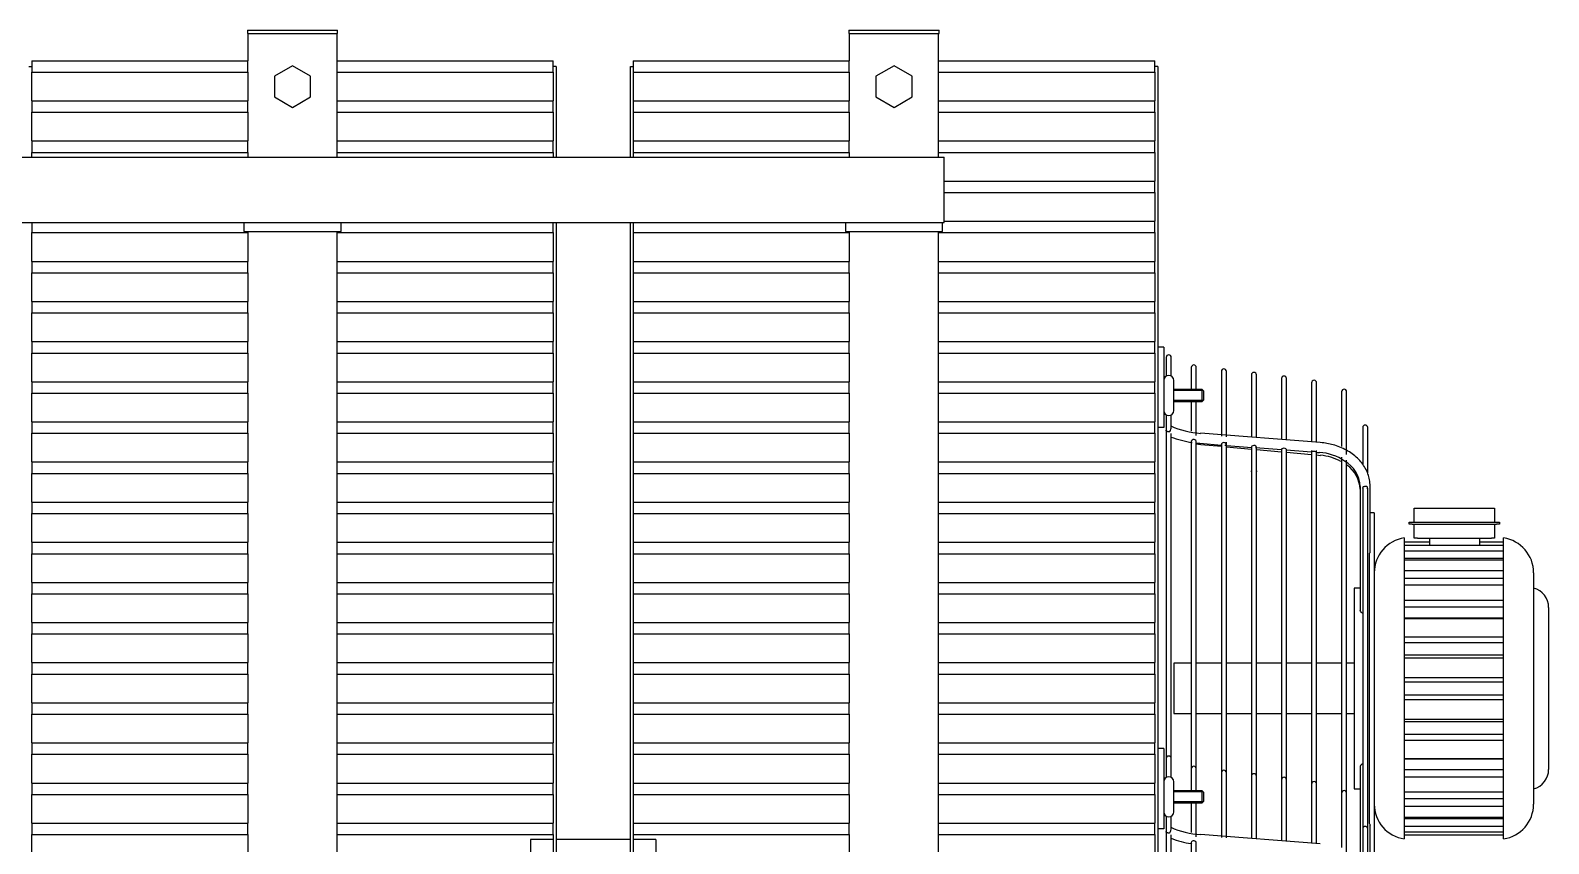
# Model space of a CAD drawing. Header units: millimetres. Extents: x 89978 to 501025, y -351975 to 835730.
# Drawn here: x 141542 to 143056, y -209803 to -208992 of the extents above; entities that cross this region are included whole.
import ezdxf

# ---------------------------------------------------------------- set-up
doc = ezdxf.new("R2010")
doc.units = ezdxf.units.MM
doc.header["$LTSCALE"] = 150
doc.layers.add('------00 Switch Gear_154kV', color=4, linetype='Continuous')

# ---------------------------------------------------------------- blocks, each defined once
blk = doc.blocks.new('X-1F-PLAN$0$top tr')
at = {"layer": '------00 Switch Gear_154kV', "linetype": 'Continuous'}
for p, q in [((319213, 111369.9), (319213, 112929.9)), ((319739, 112929.9), (319739, 111525.4)), ((319813, 111525.4), (319813, 112929.9)), ((319174.5, 112636.1), (319174.5, 112143.1)), ((319179.5, 112143.5), (319179.5, 112636.3)), ((319199.5, 112643.9), (319199.5, 112135.8)), ((319204.5, 112135.5), (319204.5, 112644.6)), ((319001, 112188.6), (319001, 112126.3)), ((318997, 111814.9), (318997, 112164.9)), ((319003.5, 112175.1), (319003.5, 112129.9)), ((319008.5, 112129.9), (319008.5, 112167.3)), ((319011, 112067.9), (319011, 112163.9)), ((319024.5, 112156.6), (319024.5, 112094.2)), ((319216, 112135.6), (319216, 112164.2)), ((319431.5, 112164.2), (319431.5, 112135.6)), ((319520.6, 112135.6), (319520.6, 112164.2)), ((319713.5, 112140.4), (319713.5, 112164.2)), ((319736, 112164.2), (319736, 112135.6)), ((319816, 112135.6), (319816, 112164.2)), ((319838.5, 112140.4), (319838.5, 112164.2)), ((320031.5, 112164.2), (320031.5, 112135.6)), ((320120.6, 112135.6), (320120.6, 112164.2)), ((320336, 112164.2), (320336, 112135.6)), ((318868, 112139.9), (318868, 111839.9)), ((318967, 112135.9), (318868, 112135.9)), ((318967, 111839.9), (318967, 112139.9)), ((319029.5, 112094.2), (319029.5, 112148.6)), ((319050.8, 112144.8), (319170.2, 112135.6)), ((319054.5, 112144.5), (319054.5, 112085.3)), ((319059.5, 112085.3), (319059.5, 112144.1)), ((319084.5, 112142.2), (319084.5, 112081)), ((319089.5, 112081), (319089.5, 112141.8)), ((319114.5, 112139.9), (319114.5, 112077.4)), ((319119.5, 112077.4), (319119.5, 112139.5)), ((319144.5, 112139), (319144.5, 112073.9)), ((319149.5, 112073.9), (319149.5, 112138.5)), ((319174.5, 112137.9), (319174.5, 112103.9)), ((319204.5, 112133.6), (319204.5, 112136.2)), ((319204.5, 112133.3), (319204.5, 112135.5)), ((319262.7, 112135.6), (319216, 112135.6)), ((319216, 112135.6), (319216, 112124.2)), ((319431.5, 112135.6), (319262.7, 112135.6)), ((319431.5, 112135.6), (319431.5, 112124.2)), ((319520.6, 112135.6), (319520.6, 112124.2)), ((319689.4, 112135.6), (319520.6, 112135.6)), ((319736.1, 112135.6), (319689.4, 112135.6)), ((319713.5, 112140.4), (319736, 112140.4)), ((319736.1, 112124.2), (319736.1, 112135.6)), ((319739, 112140.4), (319813, 112140.4)), ((319816, 112140.4), (319838.5, 112140.4)), ((319862.7, 112135.6), (319816, 112135.6)), ((319816, 112135.6), (319816, 112124.2)), ((320031.5, 112135.6), (319862.7, 112135.6)), ((320031.5, 112135.6), (320031.5, 112124.2)), ((320120.6, 112135.6), (320120.6, 112124.2)), ((320289.4, 112135.6), (320120.6, 112135.6)), ((320336.1, 112135.6), (320289.4, 112135.6)), ((320336.1, 112124.2), (320336.1, 112135.6)), ((318967, 112132.9), (318868, 112132.9)), ((318967, 112127.2), (318868, 112127.2)), ((318868, 112119.9), (318967, 112119.9)), ((319002, 111855.5), (319002, 112124.4)), ((319003.5, 112129.9), (319003.5, 111790.3)), ((319008.5, 111790.3), (319008.5, 112129.9)), ((319179.5, 112103.9), (319179.5, 112133.4)), ((319199.6, 112129.4), (319199.6, 112117.2)), ((319204.5, 112131.9), (319204.5, 112133.3)), ((319204.5, 112117.2), (319204.5, 112132.6)), ((319204.5, 112130.2), (319204.5, 112131.9)), ((319207, 112049.9), (319207, 112129.9)), ((319207, 112129.9), (319213, 112129.9)), ((319262.7, 112124.2), (319216, 112124.2)), ((319216, 112095.6), (319216, 112124.2)), ((319431.5, 112124.2), (319262.7, 112124.2)), ((319431.5, 112124.2), (319431.5, 112095.6)), ((319689.4, 112124.2), (319520.6, 112124.2)), ((319520.6, 112095.6), (319520.6, 112124.2)), ((319736.1, 112124.2), (319689.4, 112124.2)), ((319736, 112124.2), (319736, 112095.6)), ((319862.7, 112124.2), (319816, 112124.2)), ((319816, 112095.6), (319816, 112124.2)), ((320031.5, 112124.2), (319862.7, 112124.2)), ((320031.5, 112124.2), (320031.5, 112095.6)), ((320289.4, 112124.2), (320120.6, 112124.2)), ((320120.6, 112095.6), (320120.6, 112124.2)), ((320336.1, 112124.2), (320289.4, 112124.2)), ((320336, 112124.2), (320336, 112095.6)), ((318838, 111874.6), (318838, 112105.3)), ((318967, 112118.2), (318868, 112118.2)), ((318967, 112107.4), (318868, 112107.4)), ((319197, 112112.9), (319197, 112082.9)), ((318868, 112100), (318967, 112100)), ((318967, 112093.1), (318868, 112093.1)), ((319017, 112089.9), (319011, 112089.9)), ((319017, 111889.9), (319017, 112089.9)), ((319024.5, 112094.2), (319024.5, 111762.5)), ((319029.5, 111759.5), (319029.5, 112094.2)), ((319168.8, 112103.9), (319167, 112102.2)), ((319167, 112102.2), (319167, 112093.7)), ((319167, 112093.7), (319168.8, 112091.9)), ((319167.7, 112102.9), (319197, 112102.9)), ((319167.7, 112093), (319197, 112093)), ((319168.8, 112103.9), (319168.8, 112091.9)), ((319197, 112103.9), (319168.8, 112103.9)), ((319168.8, 112091.9), (319197, 112091.9)), ((319174.5, 112091.9), (319174.5, 112070)), ((319179.5, 112070), (319179.5, 112091.9)), ((319262.7, 112095.6), (319216, 112095.6)), ((319216, 112095.6), (319216, 112084.2)), ((319431.5, 112095.6), (319262.7, 112095.6)), ((319431.5, 112095.6), (319431.5, 112084.2)), ((319520.6, 112095.6), (319520.6, 112084.2)), ((319689.4, 112095.6), (319520.6, 112095.6)), ((319736.1, 112095.6), (319689.4, 112095.6)), ((319736.1, 112084.2), (319736.1, 112095.6)), ((319862.7, 112095.6), (319816, 112095.6)), ((319816, 112095.6), (319816, 112084.2)), ((320031.5, 112095.6), (319862.7, 112095.6)), ((320031.5, 112095.6), (320031.5, 112084.2)), ((320120.6, 112095.6), (320120.6, 112084.2)), ((320289.4, 112095.6), (320120.6, 112095.6)), ((320336.1, 112095.6), (320289.4, 112095.6)), ((320336.1, 112084.2), (320336.1, 112095.6)), ((318967, 112078), (318868, 112078)), ((319054.5, 112085.3), (319054.5, 111752.9)), ((319059.5, 111752.7), (319059.5, 112085.3)), ((319084.5, 112081), (319084.5, 111751.4)), ((319089.5, 111751), (319089.5, 112081)), ((319114.5, 112077.4), (319114.5, 111748.9)), ((319119.5, 111748.6), (319119.5, 112077.4)), ((319199.5, 112078.6), (319199.5, 112059.9)), ((319204.5, 112059.9), (319204.5, 112078.6)), ((319262.7, 112084.2), (319216, 112084.2)), ((319216, 112055.6), (319216, 112084.2)), ((319431.5, 112084.2), (319262.7, 112084.2)), ((319431.5, 112084.2), (319431.5, 112055.6)), ((319689.4, 112084.2), (319520.6, 112084.2)), ((319520.6, 112055.6), (319520.6, 112084.2)), ((319736.1, 112084.2), (319689.4, 112084.2)), ((319736, 112084.2), (319736, 112055.6)), ((319862.7, 112084.2), (319816, 112084.2)), ((319816, 112055.6), (319816, 112084.2)), ((320031.5, 112084.2), (319862.7, 112084.2)), ((320031.5, 112084.2), (320031.5, 112055.6)), ((320289.4, 112084.2), (320120.6, 112084.2)), ((320120.6, 112055.6), (320120.6, 112084.2)), ((320336.1, 112084.2), (320289.4, 112084.2)), ((320336, 112084.2), (320336, 112055.6)), ((318823, 111909.3), (318823, 112070.6)), ((318868, 112071.1), (318967, 112071.1)), ((318967, 112060), (318868, 112060)), ((318967, 112059.7), (318868, 112059.7)), ((319144.5, 112073.9), (319144.5, 111744.6)), ((319149.5, 111746.3), (319149.5, 112073.9)), ((319174.5, 112070), (319174.5, 111743.1)), ((319179.5, 111743.5), (319179.5, 112070)), ((319199.5, 112059.9), (319199.5, 111735.8)), ((319204.5, 111735.5), (319204.5, 112059.9)), ((319207, 112049.9), (319213, 112049.9)), ((319262.7, 112055.6), (319216, 112055.6)), ((319216, 112055.6), (319216, 112044.2)), ((319262.7, 112044.2), (319216, 112044.2)), ((319216, 112015.6), (319216, 112044.2)), ((319431.5, 112055.6), (319262.7, 112055.6)), ((319431.5, 112044.2), (319262.7, 112044.2)), ((319431.5, 112055.6), (319431.5, 112044.2)), ((319431.5, 112044.2), (319431.5, 112015.6)), ((319520.6, 112055.6), (319520.6, 112044.2)), ((319689.4, 112055.6), (319520.6, 112055.6)), ((319689.4, 112044.2), (319520.6, 112044.2)), ((319520.6, 112015.6), (319520.6, 112044.2)), ((319736.1, 112055.6), (319689.4, 112055.6)), ((319736.1, 112044.2), (319689.4, 112044.2)), ((319736, 112044.2), (319736, 112015.6)), ((319736.1, 112044.2), (319736.1, 112055.6)), ((319862.7, 112055.6), (319816, 112055.6)), ((319816, 112055.6), (319816, 112044.2)), ((319862.7, 112044.2), (319816, 112044.2)), ((319816, 112015.6), (319816, 112044.2)), ((320031.5, 112055.6), (319862.7, 112055.6)), ((320031.5, 112044.2), (319862.7, 112044.2)), ((320031.5, 112055.6), (320031.5, 112044.2)), ((320031.5, 112044.2), (320031.5, 112015.6)), ((320120.6, 112055.6), (320120.6, 112044.2)), ((320289.4, 112055.6), (320120.6, 112055.6)), ((320289.4, 112044.2), (320120.6, 112044.2)), ((320120.6, 112015.6), (320120.6, 112044.2)), ((320336.1, 112055.6), (320289.4, 112055.6)), ((320336.1, 112044.2), (320289.4, 112044.2)), ((320336, 112044.2), (320336, 112015.6)), ((320336.1, 112044.2), (320336.1, 112055.6)), ((318967, 112041.5), (318868, 112041.5)), ((318868, 112035.7), (318967, 112035.7)), ((318967, 112023), (318868, 112023)), ((318967, 112020.6), (318868, 112020.6)), ((319024.5, 112014.9), (319017, 112014.9)), ((319054.5, 112014.9), (319029.5, 112014.9)), ((319084.5, 112014.9), (319059.5, 112014.9)), ((319114.5, 112014.9), (319089.5, 112014.9)), ((319144.5, 112014.9), (319119.5, 112014.9)), ((319174.5, 112014.9), (319149.5, 112014.9)), ((319197, 112014.9), (319179.5, 112014.9)), ((319197, 111964.9), (319197, 112014.9)), ((319262.7, 112015.6), (319216, 112015.6)), ((319216, 112015.6), (319216, 112004.2)), ((319431.5, 112015.6), (319262.7, 112015.6)), ((319431.5, 112015.6), (319431.5, 112004.2)), ((319520.6, 112015.6), (319520.6, 112004.2)), ((319689.4, 112015.6), (319520.6, 112015.6)), ((319736.1, 112015.6), (319689.4, 112015.6)), ((319736.1, 112004.2), (319736.1, 112015.6)), ((319862.7, 112015.6), (319816, 112015.6)), ((319816, 112015.6), (319816, 112004.2)), ((320031.5, 112015.6), (319862.7, 112015.6)), ((320031.5, 112015.6), (320031.5, 112004.2)), ((320120.6, 112015.6), (320120.6, 112004.2)), ((320289.4, 112015.6), (320120.6, 112015.6)), ((320336.1, 112015.6), (320289.4, 112015.6)), ((320336.1, 112004.2), (320336.1, 112015.6)), ((318967, 112000.8), (318868, 112000.8)), ((319262.7, 112004.2), (319216, 112004.2)), ((319216, 111975.6), (319216, 112004.2)), ((319431.5, 112004.2), (319262.7, 112004.2)), ((319431.5, 112004.2), (319431.5, 111975.6)), ((319689.4, 112004.2), (319520.6, 112004.2)), ((319520.6, 111975.6), (319520.6, 112004.2)), ((319736.1, 112004.2), (319689.4, 112004.2)), ((319736, 112004.2), (319736, 111975.6)), ((319862.7, 112004.2), (319816, 112004.2)), ((319816, 111975.6), (319816, 112004.2)), ((320031.5, 112004.2), (319862.7, 112004.2)), ((320031.5, 112004.2), (320031.5, 111975.6)), ((320289.4, 112004.2), (320120.6, 112004.2)), ((320120.6, 111975.6), (320120.6, 112004.2)), ((320336.1, 112004.2), (320289.4, 112004.2)), ((320336, 112004.2), (320336, 111975.6)), ((318868, 111996.6), (318967, 111996.6)), ((318967, 111983.3), (318868, 111983.3)), ((318967, 111979.1), (318868, 111979.1)), ((319262.7, 111975.6), (319216, 111975.6)), ((319216, 111975.6), (319216, 111964.2)), ((319431.5, 111975.6), (319262.7, 111975.6)), ((319431.5, 111975.6), (319431.5, 111964.2)), ((319520.6, 111975.6), (319520.6, 111964.2)), ((319689.4, 111975.6), (319520.6, 111975.6)), ((319736.1, 111975.6), (319689.4, 111975.6)), ((319736.1, 111964.2), (319736.1, 111975.6)), ((319862.7, 111975.6), (319816, 111975.6)), ((319816, 111975.6), (319816, 111964.2)), ((320031.5, 111975.6), (319862.7, 111975.6)), ((320031.5, 111975.6), (320031.5, 111964.2)), ((320120.6, 111975.6), (320120.6, 111964.2)), ((320289.4, 111975.6), (320120.6, 111975.6)), ((320336.1, 111975.6), (320289.4, 111975.6)), ((320336.1, 111964.2), (320336.1, 111975.6)), ((318967, 111959.3), (318868, 111959.3)), ((318868, 111956.9), (318967, 111956.9)), ((319017, 111964.9), (319024.5, 111964.9)), ((319029.5, 111964.9), (319054.5, 111964.9)), ((319059.5, 111964.9), (319084.5, 111964.9)), ((319089.5, 111964.9), (319114.5, 111964.9)), ((319119.5, 111964.9), (319144.5, 111964.9)), ((319149.5, 111964.9), (319174.5, 111964.9)), ((319179.5, 111964.9), (319197, 111964.9)), ((319262.7, 111964.2), (319216, 111964.2)), ((319216, 111935.6), (319216, 111964.2)), ((319431.5, 111964.2), (319262.7, 111964.2)), ((319431.5, 111964.2), (319431.5, 111935.6)), ((319689.4, 111964.2), (319520.6, 111964.2)), ((319520.6, 111935.6), (319520.6, 111964.2)), ((319736.1, 111964.2), (319689.4, 111964.2)), ((319736, 111964.2), (319736, 111935.6)), ((319862.7, 111964.2), (319816, 111964.2)), ((319816, 111935.6), (319816, 111964.2)), ((320031.5, 111964.2), (319862.7, 111964.2)), ((320031.5, 111964.2), (320031.5, 111935.6)), ((320289.4, 111964.2), (320120.6, 111964.2)), ((320120.6, 111935.6), (320120.6, 111964.2)), ((320336.1, 111964.2), (320289.4, 111964.2)), ((320336, 111964.2), (320336, 111935.6)), ((318967, 111944.2), (318868, 111944.2)), ((318967, 111938.4), (318868, 111938.4)), ((319262.7, 111935.6), (319216, 111935.6)), ((319216, 111935.6), (319216, 111924.2)), ((319262.7, 111924.2), (319216, 111924.2)), ((319216, 111895.6), (319216, 111924.2)), ((319431.5, 111935.6), (319262.7, 111935.6)), ((319431.5, 111924.2), (319262.7, 111924.2)), ((319431.5, 111935.6), (319431.5, 111924.2)), ((319431.5, 111924.2), (319431.5, 111895.6)), ((319520.6, 111935.6), (319520.6, 111924.2)), ((319689.4, 111935.6), (319520.6, 111935.6)), ((319689.4, 111924.2), (319520.6, 111924.2)), ((319520.6, 111895.6), (319520.6, 111924.2)), ((319736.1, 111935.6), (319689.4, 111935.6)), ((319736.1, 111924.2), (319689.4, 111924.2)), ((319736, 111924.2), (319736, 111895.6)), ((319736.1, 111924.2), (319736.1, 111935.6)), ((319862.7, 111935.6), (319816, 111935.6)), ((319816, 111935.6), (319816, 111924.2)), ((319862.7, 111924.2), (319816, 111924.2)), ((319816, 111895.6), (319816, 111924.2)), ((320031.5, 111935.6), (319862.7, 111935.6)), ((320031.5, 111924.2), (319862.7, 111924.2)), ((320031.5, 111935.6), (320031.5, 111924.2)), ((320031.5, 111924.2), (320031.5, 111895.6)), ((320120.6, 111935.6), (320120.6, 111924.2)), ((320289.4, 111935.6), (320120.6, 111935.6)), ((320289.4, 111924.2), (320120.6, 111924.2)), ((320120.6, 111895.6), (320120.6, 111924.2)), ((320336.1, 111935.6), (320289.4, 111935.6)), ((320336.1, 111924.2), (320289.4, 111924.2)), ((320336, 111924.2), (320336, 111895.6)), ((320336.1, 111924.2), (320336.1, 111935.6)), ((318967, 111920.2), (318868, 111920.2)), ((318868, 111919.9), (318967, 111919.9)), ((318967, 111908.7), (318868, 111908.7)), ((319011, 111788.6), (319011, 111912)), ((318967, 111901.9), (318868, 111901.9)), ((319262.7, 111895.6), (319216, 111895.6)), ((319216, 111895.6), (319216, 111884.2)), ((319431.5, 111895.6), (319262.7, 111895.6)), ((319431.5, 111895.6), (319431.5, 111884.2)), ((319520.6, 111895.6), (319520.6, 111884.2)), ((319689.4, 111895.6), (319520.6, 111895.6)), ((319736.1, 111895.6), (319689.4, 111895.6)), ((319736.1, 111884.2), (319736.1, 111895.6)), ((319862.7, 111895.6), (319816, 111895.6)), ((319816, 111895.6), (319816, 111884.2)), ((320031.5, 111895.6), (319862.7, 111895.6)), ((320031.5, 111895.6), (320031.5, 111884.2)), ((320120.6, 111895.6), (320120.6, 111884.2)), ((320289.4, 111895.6), (320120.6, 111895.6)), ((320336.1, 111895.6), (320289.4, 111895.6)), ((320336.1, 111884.2), (320336.1, 111895.6)), ((318967, 111886.8), (318868, 111886.8)), ((318967, 111879.9), (318868, 111879.9)), ((319011, 111889.9), (319017, 111889.9)), ((319262.7, 111884.2), (319216, 111884.2)), ((319216, 111855.6), (319216, 111884.2)), ((319431.5, 111884.2), (319262.7, 111884.2)), ((319431.5, 111884.2), (319431.5, 111855.6)), ((319689.4, 111884.2), (319520.6, 111884.2)), ((319520.6, 111855.6), (319520.6, 111884.2)), ((319736.1, 111884.2), (319689.4, 111884.2)), ((319736, 111884.2), (319736, 111855.6)), ((319862.7, 111884.2), (319816, 111884.2)), ((319816, 111855.6), (319816, 111884.2)), ((320031.5, 111884.2), (319862.7, 111884.2)), ((320031.5, 111884.2), (320031.5, 111855.6)), ((320289.4, 111884.2), (320120.6, 111884.2)), ((320120.6, 111855.6), (320120.6, 111884.2)), ((320336.1, 111884.2), (320289.4, 111884.2)), ((320336, 111884.2), (320336, 111855.6)), ((318967, 111872.5), (318868, 111872.5)), ((318967, 111861.7), (318868, 111861.7)), ((318967, 111860), (318868, 111860)), ((318967, 111852.7), (318868, 111852.7)), ((318967, 111847), (318868, 111847)), ((318892, 111840.2), (318892, 111847)), ((318942, 111840.2), (318942, 111847)), ((319001, 111853.6), (319001, 111788.6)), ((319262.7, 111855.6), (319216, 111855.6)), ((319216, 111855.6), (319216, 111844.2)), ((319431.5, 111855.6), (319262.7, 111855.6)), ((319431.5, 111855.6), (319431.5, 111844.2)), ((319520.6, 111855.6), (319520.6, 111844.2)), ((319689.4, 111855.6), (319520.6, 111855.6)), ((319736.1, 111855.6), (319689.4, 111855.6)), ((319736.1, 111844.2), (319736.1, 111855.6)), ((319862.7, 111855.6), (319816, 111855.6)), ((319816, 111855.6), (319816, 111844.2)), ((320031.5, 111855.6), (319862.7, 111855.6)), ((320031.5, 111855.6), (320031.5, 111844.2)), ((320120.6, 111855.6), (320120.6, 111844.2)), ((320289.4, 111855.6), (320120.6, 111855.6)), ((320336.1, 111855.6), (320289.4, 111855.6)), ((320336.1, 111844.2), (320336.1, 111855.6)), ((318892, 111843.9), (318868, 111843.9)), ((318877, 111826.2), (318877, 111840.2)), ((318877, 111840.2), (318880, 111840.2)), ((318954, 111840.2), (318880, 111840.2)), ((318967, 111843.9), (318942, 111843.9)), ((318954, 111840.2), (318957, 111840.2)), ((318957, 111840.2), (318957, 111826.2)), ((319262.7, 111844.2), (319216, 111844.2)), ((319216, 111815.6), (319216, 111844.2)), ((319431.5, 111844.2), (319262.7, 111844.2)), ((319431.5, 111844.2), (319431.5, 111815.6)), ((319689.4, 111844.2), (319520.6, 111844.2)), ((319520.6, 111815.6), (319520.6, 111844.2)), ((319736.1, 111844.2), (319689.4, 111844.2)), ((319736, 111844.2), (319736, 111815.6)), ((319862.7, 111844.2), (319816, 111844.2)), ((319816, 111815.6), (319816, 111844.2)), ((320031.5, 111844.2), (319862.7, 111844.2)), ((320031.5, 111844.2), (320031.5, 111815.6)), ((320289.4, 111844.2), (320120.6, 111844.2)), ((320120.6, 111815.6), (320120.6, 111844.2)), ((320336.1, 111844.2), (320289.4, 111844.2)), ((320336, 111844.2), (320336, 111815.6)), ((318872, 111824.2), (318872, 111826.2)), ((318872, 111826.2), (318875, 111826.2)), ((318875, 111824.2), (318872, 111824.2)), ((318959, 111826.2), (318875, 111826.2)), ((318959, 111824.2), (318875, 111824.2)), ((318877, 111810.2), (318877, 111824.2)), ((318957, 111824.2), (318957, 111810.2)), ((318959, 111826.2), (318962, 111826.2)), ((318962, 111824.2), (318959, 111824.2)), ((318962, 111826.2), (318962, 111824.2)), ((318880, 111810.2), (318877, 111810.2)), ((318954, 111810.2), (318880, 111810.2)), ((318957, 111810.2), (318954, 111810.2)), ((318997, 111814.9), (319001, 111814.9)), ((319262.7, 111815.6), (319216, 111815.6)), ((319216, 111815.6), (319216, 111804.2)), ((319262.7, 111804.2), (319216, 111804.2)), ((319216, 111775.6), (319216, 111804.2)), ((319431.5, 111815.6), (319262.7, 111815.6)), ((319431.5, 111804.2), (319262.7, 111804.2)), ((319431.5, 111815.6), (319431.5, 111804.2)), ((319431.5, 111804.2), (319431.5, 111775.6)), ((319520.6, 111815.6), (319520.6, 111804.2)), ((319689.4, 111815.6), (319520.6, 111815.6)), ((319689.4, 111804.2), (319520.6, 111804.2)), ((319520.6, 111775.6), (319520.6, 111804.2)), ((319736.1, 111815.6), (319689.4, 111815.6)), ((319736.1, 111804.2), (319689.4, 111804.2)), ((319736, 111804.2), (319736, 111775.6)), ((319736.1, 111804.2), (319736.1, 111815.6)), ((319862.7, 111815.6), (319816, 111815.6)), ((319816, 111815.6), (319816, 111804.2)), ((319862.7, 111804.2), (319816, 111804.2)), ((319816, 111775.6), (319816, 111804.2)), ((320031.5, 111815.6), (319862.7, 111815.6)), ((320031.5, 111804.2), (319862.7, 111804.2)), ((320031.5, 111815.6), (320031.5, 111804.2)), ((320031.5, 111804.2), (320031.5, 111775.6)), ((320120.6, 111815.6), (320120.6, 111804.2)), ((320289.4, 111815.6), (320120.6, 111815.6)), ((320289.4, 111804.2), (320120.6, 111804.2)), ((320120.6, 111775.6), (320120.6, 111804.2)), ((320336.1, 111815.6), (320289.4, 111815.6)), ((320336.1, 111804.2), (320289.4, 111804.2)), ((320336, 111804.2), (320336, 111775.6)), ((320336.1, 111804.2), (320336.1, 111815.6)), ((319003.5, 111775.1), (319003.5, 111729.9)), ((319113.9, 111773.7), (319114.5, 111773.7)), ((319119.5, 111773.7), (319120.2, 111773.7)), ((319262.7, 111775.6), (319216, 111775.6)), ((319216, 111775.6), (319216, 111764.2)), ((319431.5, 111775.6), (319262.7, 111775.6)), ((319431.5, 111775.6), (319431.5, 111764.2)), ((319520.6, 111775.6), (319520.6, 111764.2)), ((319689.4, 111775.6), (319520.6, 111775.6)), ((319736.1, 111775.6), (319689.4, 111775.6)), ((319736.1, 111764.2), (319736.1, 111775.6)), ((319862.7, 111775.6), (319816, 111775.6)), ((319816, 111775.6), (319816, 111764.2)), ((320031.5, 111775.6), (319862.7, 111775.6)), ((320031.5, 111775.6), (320031.5, 111764.2)), ((320120.6, 111775.6), (320120.6, 111764.2)), ((320289.4, 111775.6), (320120.6, 111775.6)), ((320336.1, 111775.6), (320289.4, 111775.6)), ((320336.1, 111764.2), (320336.1, 111775.6)), ((319008.5, 111729.9), (319008.5, 111766.8)), ((319024.5, 111756.6), (319024.5, 111694.2)), ((319054.5, 111757.2), (319050.7, 111757.6)), ((319084.5, 111754.5), (319059.5, 111756.8)), ((319262.7, 111764.2), (319216, 111764.2)), ((319216, 111735.6), (319216, 111764.2)), ((319431.5, 111764.2), (319262.7, 111764.2)), ((319431.5, 111764.2), (319431.5, 111735.6)), ((319689.4, 111764.2), (319520.6, 111764.2)), ((319520.6, 111735.6), (319520.6, 111764.2)), ((319736.1, 111764.2), (319689.4, 111764.2)), ((319736, 111764.2), (319736, 111735.6)), ((319862.7, 111764.2), (319816, 111764.2)), ((319816, 111735.6), (319816, 111764.2)), ((320031.5, 111764.2), (319862.7, 111764.2)), ((320031.5, 111764.2), (320031.5, 111735.6)), ((320289.4, 111764.2), (320120.6, 111764.2)), ((320120.6, 111735.6), (320120.6, 111764.2)), ((320336.1, 111764.2), (320289.4, 111764.2)), ((320336, 111764.2), (320336, 111735.6)), ((319029.5, 111694.2), (319029.5, 111748.6)), ((319050.8, 111744.8), (319170.2, 111735.6)), ((319054.6, 111754.6), (319051.5, 111754.8)), ((319054.5, 111744.5), (319054.5, 111685.3)), ((319084.9, 111752.2), (319059.5, 111754.2)), ((319059.5, 111685.3), (319059.5, 111744.1)), ((319084.5, 111742.2), (319084.5, 111681)), ((319115.4, 111749.9), (319089.4, 111751.9)), ((319114.5, 111751.7), (319089.5, 111754)), ((319089.5, 111681), (319089.5, 111741.8)), ((319144.5, 111747.6), (319119, 111749.6)), ((319144.5, 111749), (319119.5, 111751.3)), ((319169.9, 111746.7), (319149.5, 111748.5)), ((319170.9, 111745.6), (319149.5, 111747.3)), ((319175, 111745.2), (319170.9, 111745.6)), ((319114.5, 111739.9), (319114.5, 111677.4)), ((319119.5, 111677.4), (319119.5, 111739.5)), ((319144.5, 111739), (319144.5, 111673.9)), ((319149.5, 111673.9), (319149.5, 111738.5)), ((319174.5, 111737.9), (319174.5, 111703.9)), ((319179.5, 111703.9), (319179.5, 111733.4)), ((319199.6, 111729.4), (319199.6, 111717.2)), ((319204.5, 111733.6), (319204.5, 111736.2)), ((319204.5, 111733.3), (319204.5, 111735.5)), ((319204.5, 111731.9), (319204.5, 111733.3)), ((319204.5, 111717.2), (319204.5, 111732.6)), ((319204.5, 111730.2), (319204.5, 111731.9)), ((319207, 111649.9), (319207, 111729.9)), ((319207, 111729.9), (319213, 111729.9)), ((319262.7, 111735.6), (319216, 111735.6)), ((319216, 111735.6), (319216, 111724.2)), ((319431.5, 111735.6), (319262.7, 111735.6)), ((319431.5, 111735.6), (319431.5, 111724.2)), ((319520.6, 111735.6), (319520.6, 111724.2)), ((319689.4, 111735.6), (319520.6, 111735.6)), ((319736.1, 111735.6), (319689.4, 111735.6)), ((319736.1, 111724.2), (319736.1, 111735.6)), ((319862.7, 111735.6), (319816, 111735.6)), ((319816, 111735.6), (319816, 111724.2)), ((320031.5, 111735.6), (319862.7, 111735.6)), ((320031.5, 111735.6), (320031.5, 111724.2)), ((320120.6, 111735.6), (320120.6, 111724.2)), ((320289.4, 111735.6), (320120.6, 111735.6)), ((320336.1, 111735.6), (320289.4, 111735.6)), ((320336.1, 111724.2), (320336.1, 111735.6)), ((319197, 111712.9), (319197, 111682.9)), ((319262.7, 111724.2), (319216, 111724.2)), ((319216, 111695.6), (319216, 111724.2)), ((319431.5, 111724.2), (319262.7, 111724.2)), ((319431.5, 111724.2), (319431.5, 111695.6)), ((319689.4, 111724.2), (319520.6, 111724.2)), ((319520.6, 111695.6), (319520.6, 111724.2)), ((319736.1, 111724.2), (319689.4, 111724.2)), ((319736, 111724.2), (319736, 111695.6)), ((319862.7, 111724.2), (319816, 111724.2)), ((319816, 111695.6), (319816, 111724.2)), ((320031.5, 111724.2), (319862.7, 111724.2)), ((320031.5, 111724.2), (320031.5, 111695.6)), ((320289.4, 111724.2), (320120.6, 111724.2)), ((320120.6, 111695.6), (320120.6, 111724.2)), ((320336.1, 111724.2), (320289.4, 111724.2)), ((320336, 111724.2), (320336, 111695.6)), ((319168.8, 111703.9), (319167, 111702.2)), ((319167, 111702.2), (319167, 111693.7)), ((319167.7, 111702.9), (319197, 111702.9)), ((319168.8, 111703.9), (319168.8, 111691.9)), ((319197, 111703.9), (319168.8, 111703.9)), ((319262.7, 111695.6), (319216, 111695.6)), ((319216, 111695.6), (319216, 111684.2)), ((319431.5, 111695.6), (319262.7, 111695.6)), ((319431.5, 111695.6), (319431.5, 111684.2)), ((319520.6, 111695.6), (319520.6, 111684.2)), ((319689.4, 111695.6), (319520.6, 111695.6)), ((319736.1, 111695.6), (319689.4, 111695.6)), ((319736.1, 111684.2), (319736.1, 111695.6)), ((319862.7, 111695.6), (319816, 111695.6)), ((319816, 111695.6), (319816, 111684.2)), ((320031.5, 111695.6), (319862.7, 111695.6)), ((320031.5, 111695.6), (320031.5, 111684.2)), ((320120.6, 111695.6), (320120.6, 111684.2)), ((320289.4, 111695.6), (320120.6, 111695.6)), ((320336.1, 111695.6), (320289.4, 111695.6)), ((320336.1, 111684.2), (320336.1, 111695.6)), ((319167, 111693.7), (319168.8, 111691.9)), ((319167.7, 111693), (319197, 111693)), ((319168.8, 111691.9), (319197, 111691.9)), ((319174.5, 111691.9), (319174.5, 111670)), ((319179.5, 111670), (319179.5, 111691.9)), ((319262.7, 111684.2), (319216, 111684.2)), ((319216, 111655.6), (319216, 111684.2)), ((319431.5, 111684.2), (319262.7, 111684.2)), ((319431.5, 111684.2), (319431.5, 111655.6)), ((319689.4, 111684.2), (319520.6, 111684.2)), ((319520.6, 111655.6), (319520.6, 111684.2)), ((319736.1, 111684.2), (319689.4, 111684.2)), ((319736, 111684.2), (319736, 111655.6)), ((319862.7, 111684.2), (319816, 111684.2)), ((319816, 111655.6), (319816, 111684.2)), ((320031.5, 111684.2), (319862.7, 111684.2)), ((320031.5, 111684.2), (320031.5, 111655.6)), ((320289.4, 111684.2), (320120.6, 111684.2)), ((320120.6, 111655.6), (320120.6, 111684.2)), ((320336.1, 111684.2), (320289.4, 111684.2)), ((320336, 111684.2), (320336, 111655.6)), ((319199.5, 111678.6), (319199.5, 111659.9)), ((319204.5, 111659.9), (319204.5, 111678.6)), ((319207, 111649.9), (319213, 111649.9)), ((319262.7, 111655.6), (319216, 111655.6)), ((319216, 111655.6), (319216, 111644.2)), ((319431.5, 111655.6), (319262.7, 111655.6)), ((319431.5, 111655.6), (319431.5, 111644.2)), ((319520.6, 111655.6), (319520.6, 111644.2)), ((319689.4, 111655.6), (319520.6, 111655.6)), ((319736.1, 111655.6), (319689.4, 111655.6)), ((319736.1, 111644.2), (319736.1, 111655.6)), ((319862.7, 111655.6), (319816, 111655.6)), ((319816, 111655.6), (319816, 111644.2)), ((320031.5, 111655.6), (319862.7, 111655.6)), ((320031.5, 111655.6), (320031.5, 111644.2)), ((320120.6, 111655.6), (320120.6, 111644.2)), ((320289.4, 111655.6), (320120.6, 111655.6)), ((320336.1, 111655.6), (320289.4, 111655.6)), ((320336.1, 111644.2), (320336.1, 111655.6)), ((319262.7, 111644.2), (319216, 111644.2)), ((319216, 111615.6), (319216, 111644.2)), ((319431.5, 111644.2), (319262.7, 111644.2)), ((319431.5, 111644.2), (319431.5, 111615.6)), ((319689.4, 111644.2), (319520.6, 111644.2)), ((319520.6, 111615.6), (319520.6, 111644.2)), ((319736.1, 111644.2), (319689.4, 111644.2)), ((319736, 111644.2), (319736, 111615.6)), ((319862.7, 111644.2), (319816, 111644.2)), ((319816, 111615.6), (319816, 111644.2)), ((320031.5, 111644.2), (319862.7, 111644.2)), ((320031.5, 111644.2), (320031.5, 111615.6)), ((320289.4, 111644.2), (320120.6, 111644.2)), ((320120.6, 111615.6), (320120.6, 111644.2)), ((320336.1, 111644.2), (320289.4, 111644.2)), ((320336, 111644.2), (320336, 111615.6)), ((319262.7, 111615.6), (319216, 111615.6)), ((319216, 111615.6), (319216, 111604.2)), ((319431.5, 111615.6), (319262.7, 111615.6)), ((319431.5, 111615.6), (319431.5, 111604.2)), ((319520.6, 111615.6), (319520.6, 111604.2)), ((319689.4, 111615.6), (319520.6, 111615.6)), ((319736.1, 111615.6), (319689.4, 111615.6)), ((319736.1, 111604.2), (319736.1, 111615.6)), ((319862.7, 111615.6), (319816, 111615.6)), ((319816, 111615.6), (319816, 111604.2)), ((320031.5, 111615.6), (319862.7, 111615.6)), ((320031.5, 111615.6), (320031.5, 111604.2)), ((320120.6, 111615.6), (320120.6, 111604.2)), ((320289.4, 111615.6), (320120.6, 111615.6)), ((320336.1, 111615.6), (320289.4, 111615.6)), ((320336.1, 111604.2), (320336.1, 111615.6)), ((319262.7, 111604.2), (319216, 111604.2)), ((319216, 111575.6), (319216, 111604.2)), ((319431.5, 111604.2), (319262.7, 111604.2)), ((319431.5, 111604.2), (319431.5, 111575.6)), ((319689.4, 111604.2), (319520.6, 111604.2)), ((319520.6, 111575.6), (319520.6, 111604.2)), ((319736.1, 111604.2), (319689.4, 111604.2)), ((319736, 111604.2), (319736, 111575.6)), ((319862.7, 111604.2), (319816, 111604.2)), ((319816, 111575.6), (319816, 111604.2)), ((320031.5, 111604.2), (319862.7, 111604.2)), ((320031.5, 111604.2), (320031.5, 111575.6)), ((320289.4, 111604.2), (320120.6, 111604.2)), ((320120.6, 111575.6), (320120.6, 111604.2)), ((320336.1, 111604.2), (320289.4, 111604.2)), ((320336, 111604.2), (320336, 111575.6)), ((319262.7, 111575.6), (319216, 111575.6)), ((319216, 111575.6), (319216, 111564.2)), ((319431.5, 111575.6), (319262.7, 111575.6)), ((319431.5, 111575.6), (319431.5, 111564.2)), ((319520.6, 111575.6), (319520.6, 111564.2)), ((319689.4, 111575.6), (319520.6, 111575.6)), ((319736.1, 111575.6), (319689.4, 111575.6)), ((319736.1, 111564.2), (319736.1, 111575.6)), ((319862.7, 111575.6), (319816, 111575.6)), ((319816, 111575.6), (319816, 111564.2)), ((320031.5, 111575.6), (319862.7, 111575.6)), ((320031.5, 111575.6), (320031.5, 111564.2)), ((320120.6, 111575.6), (320120.6, 111564.2)), ((320289.4, 111575.6), (320120.6, 111575.6)), ((320336.1, 111575.6), (320289.4, 111575.6)), ((320336.1, 111564.2), (320336.1, 111575.6)), ((319262.7, 111564.2), (319216, 111564.2)), ((319216, 111535.6), (319216, 111564.2)), ((319431.5, 111564.2), (319262.7, 111564.2)), ((319431.5, 111564.2), (319431.5, 111535.6)), ((319689.4, 111564.2), (319520.6, 111564.2)), ((319520.6, 111535.6), (319520.6, 111564.2)), ((319736.1, 111564.2), (319689.4, 111564.2)), ((319736, 111564.2), (319736, 111535.6)), ((319862.7, 111564.2), (319816, 111564.2)), ((319816, 111535.6), (319816, 111564.2)), ((320031.5, 111564.2), (319862.7, 111564.2)), ((320031.5, 111564.2), (320031.5, 111535.6)), ((320289.4, 111564.2), (320120.6, 111564.2)), ((320120.6, 111535.6), (320120.6, 111564.2)), ((320336.1, 111564.2), (320289.4, 111564.2)), ((320336, 111564.2), (320336, 111535.6)), ((319262.7, 111535.6), (319216, 111535.6)), ((319216, 111535.6), (319216, 111524.2)), ((319431.5, 111535.6), (319262.7, 111535.6)), ((319427.5, 111534.4), (319427.9, 111534.4)), ((319427.5, 111534.4), (319427.5, 111525.4)), ((319451.5, 111534.4), (319427.9, 111534.4)), ((319431.5, 111535.6), (319431.5, 111534.4)), ((319500.6, 111534.4), (319451.5, 111534.4)), ((319524.2, 111534.4), (319500.6, 111534.4)), ((319520.6, 111535.6), (319520.6, 111534.4)), ((319689.4, 111535.6), (319520.6, 111535.6)), ((319524.2, 111534.4), (319524.5, 111534.4)), ((319524.5, 111525.4), (319524.5, 111534.4)), ((319736.1, 111535.6), (319689.4, 111535.6)), ((319736.1, 111525.4), (319736.1, 111535.6)), ((319862.7, 111535.6), (319816, 111535.6)), ((319816, 111535.6), (319816, 111525.4)), ((320031.5, 111535.6), (319862.7, 111535.6)), ((320027.5, 111534.4), (320027.9, 111534.4)), ((320027.5, 111534.4), (320027.5, 111525.4)), ((320051.5, 111534.4), (320027.9, 111534.4)), ((320031.5, 111535.6), (320031.5, 111534.4)), ((320100.6, 111534.4), (320051.5, 111534.4)), ((320124.2, 111534.4), (320100.6, 111534.4)), ((320120.6, 111535.6), (320120.6, 111534.4)), ((320289.4, 111535.6), (320120.6, 111535.6)), ((320124.2, 111534.4), (320124.5, 111534.4)), ((320124.5, 111525.4), (320124.5, 111534.4)), ((320336.1, 111535.6), (320289.4, 111535.6)), ((320336.1, 111525.4), (320336.1, 111535.6)), ((319262.7, 111524.2), (319216, 111524.2)), ((319216, 111495.6), (319216, 111524.2)), ((319426, 111524.2), (319262.7, 111524.2)), ((319426, 111525.4), (319426, 111460.4)), ((320726, 111525.4), (319426, 111525.4)), ((319262.7, 111495.6), (319216, 111495.6)), ((319216, 111495.6), (319216, 111484.2)), ((319262.7, 111484.2), (319216, 111484.2)), ((319216, 111455.6), (319216, 111484.2)), ((319426, 111495.6), (319262.7, 111495.6)), ((319426, 111484.2), (319262.7, 111484.2)), ((319262.7, 111455.6), (319216, 111455.6)), ((319216, 111455.6), (319216, 111444.2)), ((319431.5, 111455.6), (319262.7, 111455.6)), ((320726, 111460.4), (319426, 111460.4)), ((319431.5, 111460.4), (319431.5, 111455.6)), ((319431.5, 111455.6), (319431.5, 111444.2)), ((319520.6, 111455.6), (319520.6, 111460.4)), ((319520.6, 111455.6), (319520.6, 111444.2)), ((319689.4, 111455.6), (319520.6, 111455.6)), ((319736.1, 111455.6), (319689.4, 111455.6)), ((319736, 111460.4), (319736, 111455.6)), ((319736.1, 111444.2), (319736.1, 111455.6)), ((319739, 111460.4), (319739, 111369.9)), ((319813, 111369.9), (319813, 111460.4)), ((319816, 111455.6), (319816, 111460.4)), ((319862.7, 111455.6), (319816, 111455.6)), ((319816, 111455.6), (319816, 111444.2)), ((320031.5, 111455.6), (319862.7, 111455.6)), ((320031.5, 111460.4), (320031.5, 111455.6)), ((320031.5, 111455.6), (320031.5, 111444.2)), ((320120.6, 111455.6), (320120.6, 111460.4)), ((320120.6, 111455.6), (320120.6, 111444.2)), ((320289.4, 111455.6), (320120.6, 111455.6)), ((320336.1, 111455.6), (320289.4, 111455.6)), ((320336, 111460.4), (320336, 111455.6)), ((320336.1, 111444.2), (320336.1, 111455.6)), ((319262.7, 111444.2), (319216, 111444.2)), ((319216, 111415.6), (319216, 111444.2)), ((319431.5, 111444.2), (319262.7, 111444.2)), ((319431.5, 111444.2), (319431.5, 111415.6)), ((319689.4, 111444.2), (319520.6, 111444.2)), ((319520.6, 111415.6), (319520.6, 111444.2)), ((319736.1, 111444.2), (319689.4, 111444.2)), ((319736, 111444.2), (319736, 111415.6)), ((319862.7, 111444.2), (319816, 111444.2)), ((319816, 111415.6), (319816, 111444.2)), ((320031.5, 111444.2), (319862.7, 111444.2)), ((320031.5, 111444.2), (320031.5, 111415.6)), ((320289.4, 111444.2), (320120.6, 111444.2)), ((320120.6, 111415.6), (320120.6, 111444.2)), ((320336.1, 111444.2), (320289.4, 111444.2)), ((320336, 111444.2), (320336, 111415.6)), ((319262.7, 111415.6), (319216, 111415.6)), ((319216, 111415.6), (319216, 111404.2)), ((319431.5, 111415.6), (319262.7, 111415.6)), ((319431.5, 111415.6), (319431.5, 111404.2)), ((319476, 111410.7), (319458, 111400.3)), ((319494, 111400.3), (319476, 111410.7)), ((319520.6, 111415.6), (319520.6, 111404.2)), ((319689.4, 111415.6), (319520.6, 111415.6)), ((319736.1, 111415.6), (319689.4, 111415.6)), ((319736.1, 111404.2), (319736.1, 111415.6)), ((319862.7, 111415.6), (319816, 111415.6)), ((319816, 111415.6), (319816, 111404.2)), ((320031.5, 111415.6), (319862.7, 111415.6)), ((320031.5, 111415.6), (320031.5, 111404.2)), ((320076, 111410.7), (320058, 111400.3)), ((320094, 111400.3), (320076, 111410.7)), ((320120.6, 111415.6), (320120.6, 111404.2)), ((320289.4, 111415.6), (320120.6, 111415.6)), ((320336.1, 111415.6), (320289.4, 111415.6)), ((320336.1, 111404.2), (320336.1, 111415.6)), ((319262.7, 111404.2), (319216, 111404.2)), ((319216, 111375.6), (319216, 111404.2)), ((319431.5, 111404.2), (319262.7, 111404.2)), ((319431.5, 111404.2), (319431.5, 111375.6)), ((319458, 111400.3), (319458, 111379.6)), ((319494, 111379.6), (319494, 111400.3)), ((319689.4, 111404.2), (319520.6, 111404.2)), ((319520.6, 111375.6), (319520.6, 111404.2)), ((319736.1, 111404.2), (319689.4, 111404.2)), ((319736, 111404.2), (319736, 111375.6)), ((319862.7, 111404.2), (319816, 111404.2)), ((319816, 111375.6), (319816, 111404.2)), ((320031.5, 111404.2), (319862.7, 111404.2)), ((320031.5, 111404.2), (320031.5, 111375.6)), ((320058, 111400.3), (320058, 111379.6)), ((320094, 111379.6), (320094, 111400.3)), ((320289.4, 111404.2), (320120.6, 111404.2)), ((320120.6, 111375.6), (320120.6, 111404.2)), ((320336.1, 111404.2), (320289.4, 111404.2)), ((320336, 111404.2), (320336, 111375.6)), ((319458, 111379.6), (319476, 111369.2)), ((319476, 111369.2), (319494, 111379.6)), ((320058, 111379.6), (320076, 111369.2)), ((320076, 111369.2), (320094, 111379.6)), ((319213, 111369.9), (319216, 111369.9)), ((319262.7, 111375.6), (319216, 111375.6)), ((319216, 111375.6), (319216, 111364.2)), ((319262.7, 111364.2), (319216, 111364.2)), ((319431.5, 111375.6), (319262.7, 111375.6)), ((319431.5, 111364.2), (319262.7, 111364.2)), ((319431.5, 111375.6), (319431.5, 111364.2)), ((319431.5, 111364.2), (319431.5, 111336.9)), ((319689.4, 111375.6), (319520.6, 111375.6)), ((319520.6, 111375.6), (319520.6, 111364.2)), ((319689.4, 111364.2), (319520.6, 111364.2)), ((319520.6, 111336.9), (319520.6, 111364.2)), ((319736.1, 111375.6), (319689.4, 111375.6)), ((319736.1, 111364.2), (319689.4, 111364.2)), ((319736.1, 111364.2), (319736.1, 111375.6)), ((319739, 111369.9), (319736.1, 111369.9)), ((319813, 111369.9), (319816, 111369.9)), ((319862.7, 111375.6), (319816, 111375.6)), ((319816, 111375.6), (319816, 111364.2)), ((319862.7, 111364.2), (319816, 111364.2)), ((320031.5, 111375.6), (319862.7, 111375.6)), ((320031.5, 111364.2), (319862.7, 111364.2)), ((320031.5, 111375.6), (320031.5, 111364.2)), ((320031.5, 111364.2), (320031.5, 111336.9)), ((320289.4, 111375.6), (320120.6, 111375.6)), ((320120.6, 111375.6), (320120.6, 111364.2)), ((320289.4, 111364.2), (320120.6, 111364.2)), ((320120.6, 111336.9), (320120.6, 111364.2)), ((320336.1, 111375.6), (320289.4, 111375.6)), ((320336.1, 111364.2), (320289.4, 111364.2)), ((320336.1, 111364.2), (320336.1, 111375.6)), ((320339, 111369.9), (320336.1, 111369.9)), ((319521, 111336.9), (319431, 111336.9)), ((319431, 111336.9), (319431, 111333.9)), ((319521, 111333.9), (319431, 111333.9)), ((319521, 111333.9), (319521, 111336.9)), ((320121, 111336.9), (320031, 111336.9)), ((320031, 111336.9), (320031, 111333.9)), ((320121, 111333.9), (320031, 111333.9)), ((320121, 111333.9), (320121, 111336.9))]:
    blk.add_line(p, q, dxfattribs=at)
for centre, radius, start, end in [((318873, 112105.3), 35, 98.2132, 180), ((318962, 112105.3), 35, 0, 81.7868), ((319163.4, 112043.7), 92.2, 66.5741, 85.7732), ((319164.4, 112046.9), 98.9, 69.1692, 81.1632), ((319006, 112129.9), 2.5, 180, 0), ((319202, 112112.9), 5, 0, 180), ((318843, 112070.6), 20, 104.4775, 180), ((319027, 112094.2), 2.5, 180, 0), ((319057, 112085.3), 2.5, 180, 0), ((319087, 112081), 2.5, 180, 0), ((319117, 112077.4), 2.5, 180, 0), ((319202, 112082.9), 5, 180, 0), ((319147, 112073.9), 2.5, 180, 0), ((319177, 112070), 2.5, 180, 0), ((319202, 112059.9), 2.5, 180, 0), ((318843, 111909.3), 20, 180, 255.5225), ((318873, 111874.6), 35, 180, 261.7868), ((318962, 111874.6), 35, 278.2132, 0), ((319043.1, 111793.2), 32.1, 183.3376, 233.9439), ((319040.6, 111789.4), 29.5, 181.7069, 241.9933), ((319053.2, 111799.8), 45, 234.0015, 267.8905), ((319054.5, 111807.2), 49.8, 241.012, 265.6156), ((319166.5, 111692), 54.7, 81.487, 86.4481), ((319164.4, 111646.9), 98.9, 69.1429, 81.6613), ((319006, 111729.9), 2.5, 180, 0), ((319163.4, 111643.7), 92.2, 66.5741, 85.7732), ((319202, 111712.9), 5, 0, 180), ((319027, 111694.2), 2.5, 180, 0), ((319057, 111685.3), 2.5, 180, 0), ((319087, 111681), 2.5, 180, 0), ((319202, 111682.9), 5, 180, 0), ((319117, 111677.4), 2.5, 180, 0), ((319147, 111673.9), 2.5, 180, 0), ((319177, 111670), 2.5, 180, 0), ((319202, 111659.9), 2.5, 180, 0)]:
    blk.add_arc(centre, radius, start, end, dxfattribs=at)
for centre, major_axis, ratio, start_param, end_param in [((319202, 112132.9), (-2.16, -4.51), 0.32896, 2.232976, 2.848871), ((319202, 112132.9), (2.01, 4.58), 0.308359, 1.477467, 2.555759), ((319051.1, 111749.8), (0.38, 4.99), 0.061568, 0, 0.149418), ((319170.6, 111740.6), (0.38, 4.99), 0.061568, 0, 0.149418), ((319202, 111732.9), (2.01, 4.58), 0.308359, 1.477467, 2.555759), ((319202, 111732.9), (-2.16, -4.51), 0.32896, 2.215759, 2.848871)]:
    blk.add_ellipse(centre, major_axis=major_axis, ratio=ratio, start_param=start_param, end_param=end_param, dxfattribs=at)
for points, knots in [([(319174.7, 112144.5), (319174.5, 112144.2), (319174.5, 112143.8), (319174.8, 112142.9), (319175.2, 112142.4), (319176.4, 112141.8), (319177.1, 112141.7), (319178.4, 112142.1), (319178.9, 112142.5), (319179.6, 112143.4), (319179.6, 112143.8), (319179.4, 112144.1)], [0.151524, 0.151524, 0.151524, 0.151524, 0.25, 0.25, 0.375, 0.375, 0.5, 0.5, 0.625, 0.625, 0.7492003, 0.7492003, 0.7492003, 0.7492003]), ([(319002, 112124.4), (319001.7, 112124.7), (319001.5, 112125), (319001.1, 112125.6), (319001, 112125.9), (319001, 112126.3), (319001, 112126.3), (319001, 112126.3)], [0, 0, 0, 0, 0.25, 0.25, 0.5, 0.5, 0.5002348, 0.5002348, 0.5002348, 0.5002348]), ([(319200.8, 112133.9), (319201, 112134), (319201.3, 112134), (319201.9, 112134.1), (319202.2, 112134.1), (319202.8, 112134), (319203.1, 112134), (319203.5, 112133.8), (319203.6, 112133.8), (319204, 112133.6), (319204.2, 112133.4), (319204.4, 112133.2), (319204.4, 112133.1), (319204.5, 112132.9), (319204.5, 112132.8), (319204.5, 112132.6)], [0, 0, 0, 0, 0.0625, 0.0625, 0.125, 0.125, 0.1875, 0.1875, 0.25, 0.25, 0.375, 0.375, 0.4375, 0.4375, 0.4922813, 0.4922813, 0.4922813, 0.4922813]), ([(319008.6, 112065.1), (319009.2, 112065.3), (319009.7, 112065.6), (319010.7, 112066.5), (319011, 112067.2), (319011, 112067.9), (319011, 112067.9), (319011, 112067.9)], [0.2911467, 0.2911467, 0.2911467, 0.2911467, 0.375, 0.375, 0.5, 0.5, 0.5001442, 0.5001442, 0.5001442, 0.5001442]), ([(319008.6, 111914.8), (319009.2, 111914.6), (319009.7, 111914.3), (319010.7, 111913.4), (319011, 111912.7), (319011, 111912), (319011, 111912), (319011, 111912)], [0.2911467, 0.2911467, 0.2911467, 0.2911467, 0.375, 0.375, 0.5, 0.5, 0.5001442, 0.5001442, 0.5001442, 0.5001442]), ([(319002, 111855.5), (319001.7, 111855.2), (319001.5, 111854.9), (319001.2, 111854.5), (319001.2, 111854.3), (319001.1, 111854), (319001, 111853.8), (319001, 111853.6), (319001, 111853.6), (319001, 111853.6)], [0, 0, 0, 0, 0.25, 0.25, 0.375, 0.375, 0.5, 0.5, 0.5010203, 0.5010203, 0.5010203, 0.5010203]), ([(319001, 111788.6), (319001.2, 111786.1), (319001.5, 111780.3), (319005.3, 111770.1), (319013.3, 111760), (319024.3, 111752), (319037.5, 111746.6), (319046, 111745.4), (319050.8, 111744.8)], [0, 0, 0, 0, 0.102337, 0.284033, 0.466498, 0.651032, 0.837449, 1, 1, 1, 1]), ([(319004, 111791.4), (319003.8, 111791.1), (319003.6, 111790.7), (319003.5, 111789.9), (319003.6, 111789.6), (319004.2, 111788.8), (319005.1, 111788.6), (319006.5, 111788.6), (319007, 111788.7), (319007.7, 111788.9), (319008.1, 111789.1), (319008.5, 111789.6), (319008.6, 111789.9), (319008.5, 111790.7), (319008.3, 111791.1), (319008.1, 111791.4)], [0, 0, 0, 0, 0.125, 0.125, 0.25, 0.25, 0.5, 0.5, 0.625, 0.625, 0.75, 0.75, 0.875, 0.875, 1, 1, 1, 1]), ([(319054.5, 111754.6), (319054.5, 111754.6), (319054.6, 111754.5), (319054.7, 111754.4), (319054.9, 111754.2), (319055.8, 111753.8), (319056.4, 111753.6), (319057.7, 111753.6), (319058.3, 111753.8), (319059.2, 111754), (319059.4, 111754.2), (319059.5, 111754.2), (319059.5, 111754.2), (319059.5, 111754.2)], [0.6040949, 0.6040949, 0.6040949, 0.6040949, 0.625, 0.625, 0.6875, 0.6875, 0.75, 0.75, 0.8125, 0.8125, 0.875, 0.875, 0.8775142, 0.8775142, 0.8775142, 0.8775142]), ([(319084.9, 111752.2), (319084.7, 111752.2), (319084.6, 111752.2), (319084.5, 111751.9), (319084.6, 111751.5), (319085.6, 111750.8), (319086.3, 111750.5), (319087.8, 111750.5), (319088.6, 111750.8), (319089.3, 111751.3), (319089.4, 111751.4), (319089.6, 111751.7), (319089.6, 111751.8), (319089.5, 111751.9), (319089.5, 111751.9), (319089.4, 111751.9)], [0.5899166, 0.5899166, 0.5899166, 0.5899166, 0.625, 0.625, 0.6875, 0.6875, 0.75, 0.75, 0.8125, 0.8125, 0.84375, 0.84375, 0.875, 0.875, 0.8941629, 0.8941629, 0.8941629, 0.8941629]), ([(319114.8, 111749.8), (319114.6, 111749.7), (319114.4, 111749.4), (319114.9, 111748.6), (319115.4, 111748.1), (319116.8, 111747.6), (319117.6, 111747.7), (319118.9, 111748.2), (319119.4, 111748.7), (319119.5, 111749.1), (319119.5, 111749.1), (319119.5, 111749.2)], [0.2510986, 0.2510986, 0.2510986, 0.2510986, 0.375, 0.375, 0.5, 0.5, 0.625, 0.625, 0.75, 0.75, 0.7705832, 0.7705832, 0.7705832, 0.7705832]), ([(319146.1, 111747.5), (319145.8, 111747.5), (319145.6, 111747.5), (319145, 111747.5), (319144.6, 111747.3), (319144.5, 111746.6), (319144.7, 111746.1), (319145.6, 111745.2), (319146.3, 111744.9), (319147.7, 111744.9), (319148.4, 111745.2), (319149.3, 111745.9), (319149.6, 111746.4), (319149.5, 111746.9), (319149.5, 111747), (319149.4, 111747)], [0.0669066, 0.0669066, 0.0669066, 0.0669066, 0.125, 0.125, 0.25, 0.25, 0.375, 0.375, 0.5, 0.5, 0.625, 0.625, 0.75, 0.75, 0.8027101, 0.8027101, 0.8027101, 0.8027101]), ([(319174.7, 111744.5), (319174.5, 111744.2), (319174.5, 111743.8), (319174.8, 111742.9), (319175.2, 111742.4), (319176.4, 111741.8), (319177.1, 111741.7), (319178.4, 111742.1), (319178.9, 111742.5), (319179.6, 111743.4), (319179.6, 111743.8), (319179.4, 111744.1)], [0.151524, 0.151524, 0.151524, 0.151524, 0.25, 0.25, 0.375, 0.375, 0.5, 0.5, 0.625, 0.625, 0.7492003, 0.7492003, 0.7492003, 0.7492003]), ([(319200.8, 111733.9), (319201, 111734), (319201.3, 111734), (319201.9, 111734.1), (319202.2, 111734.1), (319202.8, 111734), (319203.1, 111734), (319203.5, 111733.8), (319203.6, 111733.8), (319204, 111733.6), (319204.2, 111733.4), (319204.4, 111733.2), (319204.4, 111733.1), (319204.5, 111732.9), (319204.5, 111732.8), (319204.5, 111732.6)], [0, 0, 0, 0, 0.0625, 0.0625, 0.125, 0.125, 0.1875, 0.1875, 0.25, 0.25, 0.375, 0.375, 0.4375, 0.4375, 0.4922813, 0.4922813, 0.4922813, 0.4922813])]:
    blk.add_open_spline(points, degree=3, knots=knots, dxfattribs=at)

msp = doc.modelspace()

# ---------------------------------------------------------------- block references
at = {"layer": '------00 Switch Gear_154kV', "color": 4, "rotation": 180}
msp.add_blockref('X-1F-PLAN$0$top tr', (461879.1, -97658.1), dxfattribs=at)
msp.add_blockref('X-1F-PLAN$0$top tr', (461879.1, -97658.1), dxfattribs=at)

doc.saveas('drawing.dxf')
